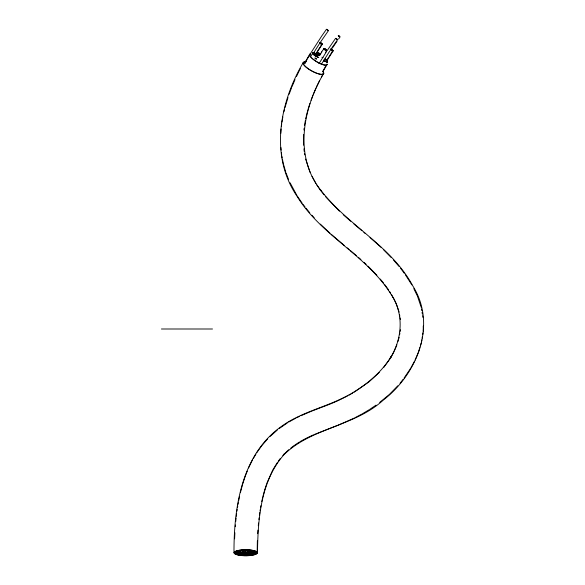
<?xml version="1.0" encoding="UTF-8"?>
<svg xmlns="http://www.w3.org/2000/svg" width="585" height="585" viewBox="0 0 585 585"><rect width="100%" height="100%" fill="white"/><g stroke="black" fill="none" stroke-linecap="round" stroke-linejoin="round"><path stroke-width="0.88" d="M233.993 552.745C233.795 507.517 241.554 454.947 281.034 426.699C301.801 411.489 327.849 406.955 349.962 394.312C366.568 384.952 381.705 372.25 391.657 355.819L390.093 358.298C401.851 339.943 404.155 315.447 392.389 296.485L392.798 297.238C368.938 256.186 321.443 236.53 296.858 195.968C269.51 155.639 279.776 102.668 302.957 63.034M257.151 552.745A11.415 2.925 0 0 0 240.025 550.207A11.415 2.925 0 0 0 240.025 555.275A11.415 2.925 0 0 0 257.151 552.745L257.371 540.913M257.473 552.745A11.737 3.005 0 0 0 239.865 550.141A11.737 3.005 0 0 0 239.865 555.348A11.737 3.005 0 0 0 257.473 552.745C257.978 518.624 260.632 480.534 284.624 453.96L283.974 454.699C311.637 427.525 354.649 426.363 383.27 400.103C416.937 374.151 437.295 325.18 412.9 286.065L412.491 285.312C390.736 245.364 347.256 225.247 320.404 189.672L321.194 190.783C293.495 156.568 302.935 108.269 323.79 73.249M234.6 538.829L234.885 532.752M280.793 133.395L281.041 129.036M303.586 134.521L303.542 145.212M257.707 533.703L257.926 530.127M235.272 526.683L235.433 524.957M235.755 521.506L236.084 518.047M258.292 525.681L258.541 523.027M236.303 516.328L236.632 513.754M236.969 511.173L237.188 509.455M258.899 519.502L259.126 517.762M259.462 515.151L259.798 512.54M281.378 126.433L281.721 123.837M281.948 122.104L282.855 116.941M303.907 130.024L304.142 128.217M304.492 125.504L305.377 120.459M421.427 342.474L421.851 339.863M422.136 338.123L422.414 336.382M422.699 334.642L422.977 332.902M399.599 334.795L399.877 333.106M400.147 331.41L400.425 329.721M237.473 507.751L237.766 506.04M238.051 504.336L238.336 502.625M260.084 510.837L260.369 509.125M260.661 507.422L260.947 505.711M305.699 118.843L306.021 117.219M238.621 500.921L239.528 496.694M261.802 501.528L262.694 497.367M283.879 111.801L284.551 109.271M284.997 107.581L287.995 97.534M306.182 116.415L307.893 109.936M240.435 492.468L242.439 484.95M262.906 496.555L264.42 490.895M397.902 341.53L399.182 337.333M418.589 351.812L419.884 347.57M420.396 345.867L421.171 343.322M308.105 109.124L309.94 103.465M242.658 484.117L245.356 475.905M264.632 490.091L266.68 483.861M289.114 94.222L291.593 87.677M311.081 100.232L312.916 95.399M266.935 483.086L272.705 470.069L277.188 462.772M245.678 475.115L247.272 471.137M394.231 351.139L396.879 344.894M415.072 360.126L418.238 352.645M291.908 86.858L295.03 79.626M313.224 94.587L315.988 88.181M296.515 76.459L299.162 70.931M316.331 87.377L319.388 81.008M248.545 467.956L252.376 460.11M299.571 70.156L300.39 68.606M321.436 77.052L323.505 73.103M304.763 63.619L305.545 62.149M391.321 356.704L393.902 351.921M411.079 367.534L414.275 361.61M304.836 63.319L306.613 60.131M305.26 62.01L309.436 54.763M305.962 61.425L306.796 59.977M307.059 59.334L309.714 54.91M323.008 70.858L326.905 64.087A9.872 2.698 30.8 0 1 316.587 61.608A9.872 2.698 30.8 0 1 310.43 54.032M323.293 70.997L327.183 64.24A10.194 2.786 30.8 0 1 316.536 61.681A10.194 2.786 30.8 0 1 310.174 53.857M310.964 56.138L312.266 53.93M253.261 458.611L255.916 454.121M319 63.663L326.247 51.999M321.589 64.006L329.816 50.932M309.816 54.602L321.67 36.109L326.488 29.25L327.015 29.389L328.426 30.647L320.595 41.981M326.891 60.767L333.128 50.873M313.809 52.628L319.147 44.175M316.361 52.964L319.973 47.202M327.205 59.633L328.785 57.067M317.428 51.831L322.313 44.189M409.939 369.347L410.699 368.14M319.834 55.173L321.874 51.948M329.187 56.431L332.858 50.712M320.39 46.566L322.035 44.029M321.209 52.401L323.958 48.738M325.589 52.336L326.825 50.434M391.029 357.355L383.731 367.46M409.558 369.947L404.081 378.071M327.761 49.703L335.578 38.369L336.185 38.413L337.589 39.67L331.337 48.657M332.382 48.094L336.989 41.316M338.561 39.078L340.148 36.84L338.218 35.451L339.549 36.796M256.8 452.629L261.883 445.536L267.623 438.918M278.167 461.404L280.135 458.662M400.03 383.314L403.072 379.387M328.426 30.647L326.415 29.345M337.589 39.67L335.578 38.369M282.855 455.532L284.486 453.646M397.793 385.808L389.347 394.458L379.643 402.451M379.307 372.396L368.901 381.939L354.101 392.221M270.153 436.403L277.297 430.055M283.857 454.362L288.756 449.704M279.359 428.439L287.272 422.992M290.774 448.117L294.145 445.463M369.72 409.398L376.045 405.127M294.884 444.988L299.308 442.099M351.3 393.902L352.704 393.061M362.583 413.675L369.011 409.822M288.741 422.041L295.659 418.253M300.046 441.616L305.758 438.494M347.402 396.016L336.09 401.573M349.004 395.167L350.598 394.319M355.146 417.631L361.837 414.078M354.4 418.026L338.145 425.215M296.427 417.836L299.454 416.418M300.968 415.708L311.235 411.306M306.467 438.106L313.099 435.006M329.194 404.425L335.322 401.895M313.926 434.662L337.355 425.536M312.039 410.977L320.5 407.752M321.289 407.452L328.434 404.74M238.051 551.253L237.283 551.538L239.718 551.538L237.283 551.538L238.497 551.852M238.951 551.83L239.718 551.538L238.497 551.231M253.861 552.028L254.629 551.743L252.193 551.743L254.629 551.743L252.193 551.743L253.407 552.05M244.837 554.66L244.069 554.946L246.504 554.946L244.069 554.946L245.283 555.26M245.729 555.238L246.504 554.946L245.283 554.639M161.423 328.997L212.494 328.997M327.044 29.616L327.907 30.391L327.205 29.681M336.96 39.4L336.097 38.625L336.799 39.341M326.657 62.266L327.622 62.558L327.395 62.017M361.874 230.665L353.918 224.011M363.907 232.362L365.267 233.495M347.205 247.894L349.208 249.568M350.539 250.68L356.411 255.645M344.528 245.656L331.22 234.278M370.012 237.51L381.149 247.404M350.722 221.276L343.227 214.68M358.334 257.29L360.916 259.564M329.918 233.101L320.302 224.113M364.17 262.511L366.122 264.281M339.446 211.178L325.691 196.831M383.738 249.927L391.072 257.4M368.067 266.19L376.886 275.235M393.376 259.857L398.963 266.351M309.743 212.757L306.065 208.231M311.966 215.28L314.189 217.803M380.235 279.06L383.416 282.833M320.251 189.993L324.053 194.834M302.979 204.311L305.034 206.922M384.462 284.252L388.652 289.933M400.623 268.325L404.235 273.224M405.273 274.628L411.855 284.888M316.851 184.992L320.558 190.396M297.224 195.953L302.211 203.229M389.544 291.389L390.444 292.844M391.343 294.299L392.235 295.747M315.937 183.427L312.032 176.341M296.778 195.193L290.094 182.805M413.814 288.646L417.134 295.505M393.105 297.231L396.425 304.076M310.087 172.341L305.626 159.054M286.102 173.05L288.624 179.61M396.696 304.88L399.116 312.083M417.5 296.273L421.193 307.271M283.593 164.641L285.78 172.231M304.485 153.248L304.807 154.908M281.882 156.312L282.204 157.979M282.533 159.639L283.352 163.8M421.485 308.96L421.77 310.65M422.063 312.332L422.355 314.021M422.648 315.71L422.94 317.399M399.54 314.562L399.833 316.222M400.118 317.874L400.403 319.527M303.929 148.817L304.222 151.522M280.844 147.398L281.136 150.096M281.429 152.787L281.714 155.486M423.247 325.991L423.262 331.161M322.935 71.37A11.737 3.291 28.7 0 1 318.671 73.944A11.737 3.291 28.7 0 1 305.129 66.346A11.737 3.291 28.7 0 1 306.035 61.893M322.671 71.282A11.415 3.203 28.7 0 1 318.891 73.878A11.415 3.203 28.7 0 1 305.897 66.887A11.415 3.203 28.7 0 1 305.392 61.988M325.187 58.997A4.358 1.177 31.4 0 1 327.417 61.754A4.358 1.177 31.4 0 1 323.717 60.811M325.063 59.034A3.985 1.075 31.4 0 1 327.103 61.557A3.985 1.075 31.4 0 1 323.717 60.694M324.361 59.253A1.879 0.505 31.4 0 1 325.318 60.445A1.879 0.505 31.4 0 1 323.724 60.036M323.037 57.571A4.358 1.177 31.4 0 1 321.867 57.213M318.92 55.59A4.358 1.177 31.4 0 1 316.69 52.833A4.358 1.177 31.4 0 1 320.39 53.783M319.044 55.553A3.985 1.075 31.4 0 1 317.004 53.03A3.985 1.075 31.4 0 1 320.39 53.893M319.754 55.334A1.879 0.512 31.4 0 1 318.788 54.142A1.879 0.512 31.4 0 1 320.383 54.551M318.81 57.52A4.358 1.177 31.4 0 1 313.48 54.573A4.358 1.177 31.4 0 1 313.494 52.657A4.358 1.177 31.4 0 1 318.818 55.597M318.584 57.308A3.985 1.075 31.4 0 1 313.706 54.617A3.985 1.075 31.4 0 1 313.721 52.862A3.985 1.075 31.4 0 1 318.591 55.553M330.737 48.891A2.011 0.534 33.3 0 1 332.887 50.42A2.011 0.534 33.3 0 1 332.47 50.983A2.011 0.534 33.3 0 1 330.211 49.593M330.847 49.045A1.689 0.446 33.3 0 1 332.653 50.332A1.689 0.446 33.3 0 1 332.302 50.807A1.689 0.446 33.3 0 1 330.408 49.637M320.587 42.544A2.011 0.534 33.3 0 1 322.181 44.358A2.011 0.534 33.3 0 1 319.395 42.902M320.024 42.354A1.689 0.446 33.3 0 1 321.838 43.641A1.689 0.446 33.3 0 1 321.479 44.116A1.689 0.446 33.3 0 1 319.585 42.946M237.905 551.479L239.141 551.538L237.905 551.479M244.691 554.887L245.927 554.946L244.691 554.887M252.815 551.677L254.051 551.743L252.815 551.677M236.128 553.022C237.883 554.419 239.426 552.094 236.128 553.022M247.492 550.543C249.247 551.933 250.797 549.607 247.492 550.543M250.197 554.302C251.945 555.699 253.495 553.373 250.197 554.302M314.986 58.032C316.171 60.379 318.167 58.668 314.986 58.032M338.656 35.802L339.673 36.541L338.613 35.853M240.632 555.004A10.194 2.611 0 0 0 255.93 552.745A10.194 2.611 0 0 0 240.632 550.478A10.194 2.611 0 0 0 240.632 555.004M248.523 553.966A4.358 1.119 0 0 0 255.06 552.993A4.358 1.119 0 0 0 248.523 552.028A4.358 1.119 0 0 0 248.523 553.966M248.713 553.878A3.985 1.024 0 0 0 254.687 552.993A3.985 1.024 0 0 0 248.713 552.116A3.985 1.024 0 0 0 248.713 553.878M249.766 553.41A1.879 0.483 0 0 0 252.581 552.993A1.879 0.483 0 0 0 249.766 552.576A1.879 0.483 0 0 0 249.766 553.41M240.208 554.682A4.358 1.119 0 0 0 246.746 553.717A4.358 1.119 0 0 0 240.208 552.752A4.358 1.119 0 0 0 240.208 554.682M240.391 554.602A3.985 1.024 0 0 0 246.373 553.717A3.985 1.024 0 0 0 240.398 552.832A3.985 1.024 0 0 0 240.391 554.602M240.918 554.017A1.879 0.483 0 0 0 244.135 553.893A1.879 0.483 0 0 0 242.11 553.242A1.879 0.483 0 0 0 240.918 554.017M241.927 552.481A4.358 1.119 0 0 0 248.464 551.516A4.358 1.119 0 0 0 241.927 550.543A4.358 1.119 0 0 0 241.927 552.481M242.11 552.394A3.985 1.024 0 0 0 248.091 551.516A3.985 1.024 0 0 0 242.11 550.631A3.985 1.024 0 0 0 242.11 552.394M242.629 551.809A1.879 0.483 0 0 0 245.854 551.692A1.879 0.483 0 0 0 243.828 551.033A1.879 0.483 0 0 0 242.629 551.809M314.854 54.727A1.879 0.505 31.4 0 0 317.648 56.138A1.879 0.505 31.4 0 0 315.944 54.39A1.879 0.505 31.4 0 0 314.854 54.727M240.793 554.931A9.872 2.53 0 0 0 255.608 552.745A9.872 2.53 0 0 0 240.793 550.551A9.872 2.53 0 0 0 240.793 554.931M247.097 554.982A2.011 0.519 0 0 0 250.117 554.536A2.011 0.519 0 0 0 247.097 554.09A2.011 0.519 0 0 0 247.097 554.982M247.258 554.909A1.689 0.431 0 0 0 249.795 554.536A1.689 0.431 0 0 0 247.258 554.156A1.689 0.431 0 0 0 247.258 554.909M237.481 552.818A2.011 0.519 0 0 0 240.508 552.372A2.011 0.519 0 0 0 237.488 551.926A2.011 0.519 0 0 0 237.481 552.818M237.166 552.642A1.689 0.431 0 0 0 240.062 552.533A1.689 0.431 0 0 0 238.241 551.947A1.689 0.431 0 0 0 237.166 552.642M249.598 551.765A2.011 0.519 0 0 0 252.618 551.319A2.011 0.519 0 0 0 249.598 550.873A2.011 0.519 0 0 0 249.598 551.765M324.031 49.155A2.011 0.534 33.3 0 0 326.971 50.763A2.011 0.534 33.3 0 0 325.18 48.833A2.011 0.534 33.3 0 0 324.031 49.155M249.758 551.699A1.689 0.431 0 0 0 252.296 551.319A1.689 0.431 0 0 0 249.758 550.946A1.689 0.431 0 0 0 249.758 551.699M324.251 49.228A1.689 0.446 33.3 0 0 326.715 50.573A1.689 0.446 33.3 0 0 325.209 48.957A1.689 0.446 33.3 0 0 324.251 49.228"/></g></svg>
